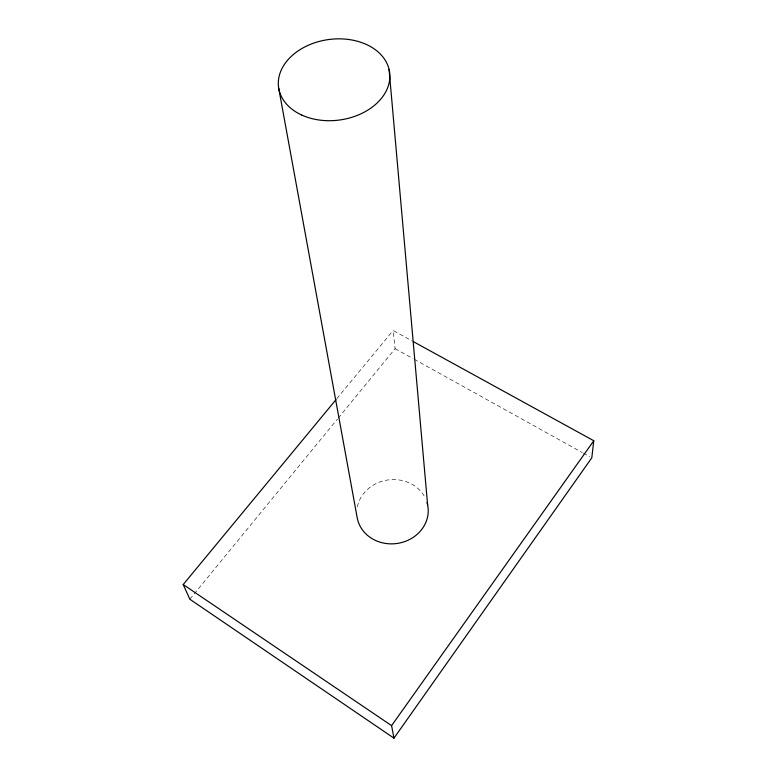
<?xml version="1.0" encoding="UTF-8"?>
<svg xmlns="http://www.w3.org/2000/svg" width="777" height="777" viewBox="0 0 777 777"><rect width="100%" height="100%" fill="white"/><g stroke="black" fill="none" stroke-linecap="round" stroke-linejoin="round"><path stroke-width="0.58" stroke-dasharray="3.88 2.91" d="M189.841 599.222L337.451 419.056M338.218 418.113L395.114 348.679L393.133 330.516L412.247 341.006M336.8 398.688L393.133 330.516M395.114 348.679L413.092 358.653M414.141 359.236L582.274 452.535M583.333 453.117L589.675 456.633M357.313 506.934A35.81 32.08 -7.7 0 1 387.723 479.992A35.81 32.08 -7.7 0 1 424.737 496.998"/><path stroke-width="1.17" d="M413.306 341.598L593.783 440.744L591.792 457.808L393.958 738.15L189.841 599.222L183.217 584.547L336.023 399.621M393.958 738.15L391.598 725.64L593.783 440.744M183.217 584.547L391.598 725.64M278.749 88.432L357.187 517.676A35.81 32.08 -7.7 0 0 399.883 542.968A35.81 32.08 -7.7 0 0 427.039 502.554M389.073 69.376L427.622 504.875M301.884 115.122A56.022 40.608 -7.7 0 0 389.636 79.992A56.022 40.608 -7.7 0 0 310.751 44.221A56.022 40.608 -7.7 0 0 301.884 115.122"/></g></svg>
